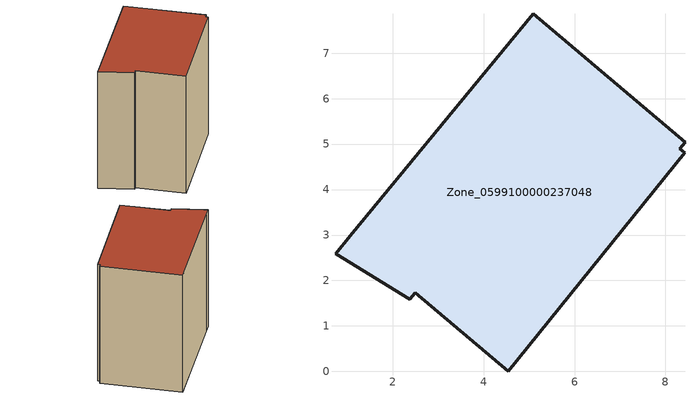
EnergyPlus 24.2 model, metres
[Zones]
Zone_0599100000237048
 floor ground (C_G): 2.5,1.73 2.38,1.58 0.74,2.59 1.07,2.98 5.09,7.87 8.43,5.04 8.31,4.9 8.42,4.81 4.54,0 z0
 wall outside (C_F): 0.74,2.59 2.38,1.58 2.5,1.73 4.54,0 8.42,4.81 8.31,4.9 8.43,5.04 5.09,7.87 1.07,2.98 0.74,2.59 z0:6.97
 roof outside (C_R): 2.38,1.58 2.5,1.73 4.54,0 8.42,4.81 8.31,4.9 8.43,5.04 5.09,7.87 1.07,2.98 0.74,2.59 z6.97
[BUILDING]
Pand.0599100000237048: North Axis=0; Terrain=City; Loads Convergence Tolerance Value=0.04; Temperature Convergence Tolerance Value=0.4; Solar Distribution=FullExterior; Maximum Number of Warmup Days=25; Minimum Number of Warmup Days=1
[Site:Location]
Rotterdam.The.Hague.AP_ZH_NLD Design_Conditions: Latitude=51.96; Longitude=4.45; Time Zone=1; Elevation=-4.5
[SITE:GROUNDTEMPERATURE:BUILDINGSURFACE]
18, 18, 18, 18, 18, 18, 18, 18, 18, 18, 18, 18
[MATERIAL] Thermal Absorptance=0.9; Solar Absorptance=0.7; Visible Absorptance=0.7
Name | Roughness | Thickness | Conductivity | Density | Specific Heat
G.TI.1946 | MediumSmooth | 0.15 | 1 | 540 | 1210
F.TI.1946 | Rough | 0.3 | 0.857143 | 1920 | 840
R.TI.1946 | MediumRough | 0.2 | 0.1 | 1500 | 1000
[CONSTRUCTION]
C_G: G.TI.1946
C_F: F.TI.1946
C_R: R.TI.1946
[ZONE]
Zone_0599100000237048: Type=1; Multiplier=1; Ceiling Height=Autocalculate; Volume=Autocalculate; Floor Area=autocalculate; Part of Total Floor Area=Yes
[ZONEINFILTRATION:DESIGNFLOWRATE]
Infil_Zone_0599100000237048: Zone or ZoneList or Space or SpaceList=Zone_0599100000237048; Schedule=AlwaysOn; Design Flow Rate Calculation Method=Flow/Area; Flow Rate per Floor Area=0.003; Constant Term Coefficient=1; Temperature Term Coefficient=0; Velocity Term Coefficient=0; Velocity Squared Term Coefficient=0
[HVACTEMPLATE:ZONE:IDEALLOADSAIRSYSTEM]
Zone_0599100000237048: Maximum Heating Supply Air Temperature=50; Minimum Cooling Supply Air Temperature=13; Maximum Heating Supply Air Humidity Ratio=0.0156; Minimum Cooling Supply Air Humidity Ratio=0.0077; Heating Limit=NoLimit; Cooling Limit=NoLimit; Dehumidification Control Type=ConstantSensibleHeatRatio; Cooling Sensible Heat Ratio=0.7; Dehumidification Setpoint=60; Humidification Control Type=None; Humidification Setpoint=30; Outdoor Air Method=None; Outdoor Air Flow Rate per Person=0.00944; Outdoor Air Flow Rate per Zone Floor Area=0; Outdoor Air Flow Rate per Zone=0; Demand Controlled Ventilation Type=None; Outdoor Air Economizer Type=NoEconomizer; Heat Recovery Type=None; Sensible Heat Recovery Effectiveness=0.7; Latent Heat Recovery Effectiveness=0.65
[ZONECONTROL:THERMOSTAT]
ThermostatControl_Zone_0599100000237048: Zone or ZoneList=Zone_0599100000237048; Control Type Schedule=DualSetpointControlType; Control 1=Thermostat_Zone_0599100000237048; Temperature Difference Between Cutout And Setpoint=0
[THERMOSTATSETPOINT:DUALSETPOINT]
Thermostat_Zone_0599100000237048: Heating Setpoint Temperature Schedule=HeatingSetpoint_Zone_0599100000237048; Cooling Setpoint Temperature Schedule=CoolingSetpoint_Zone_0599100000237048
[SCHEDULE:COMPACT]
HeatingSetpoint_Zone_0599100000237048: Through: 12/31, For: AllDays, Until: 24:00, 21
CoolingSetpoint_Zone_0599100000237048: Through: 12/31, For: AllDays, Until: 24:00, 24
DualSetpointControlType: Through: 12/31, For: AllDays, Until: 24:00, 4
AlwaysOn: Through: 12/31, For: AllDays, Until: 24:00, 1
